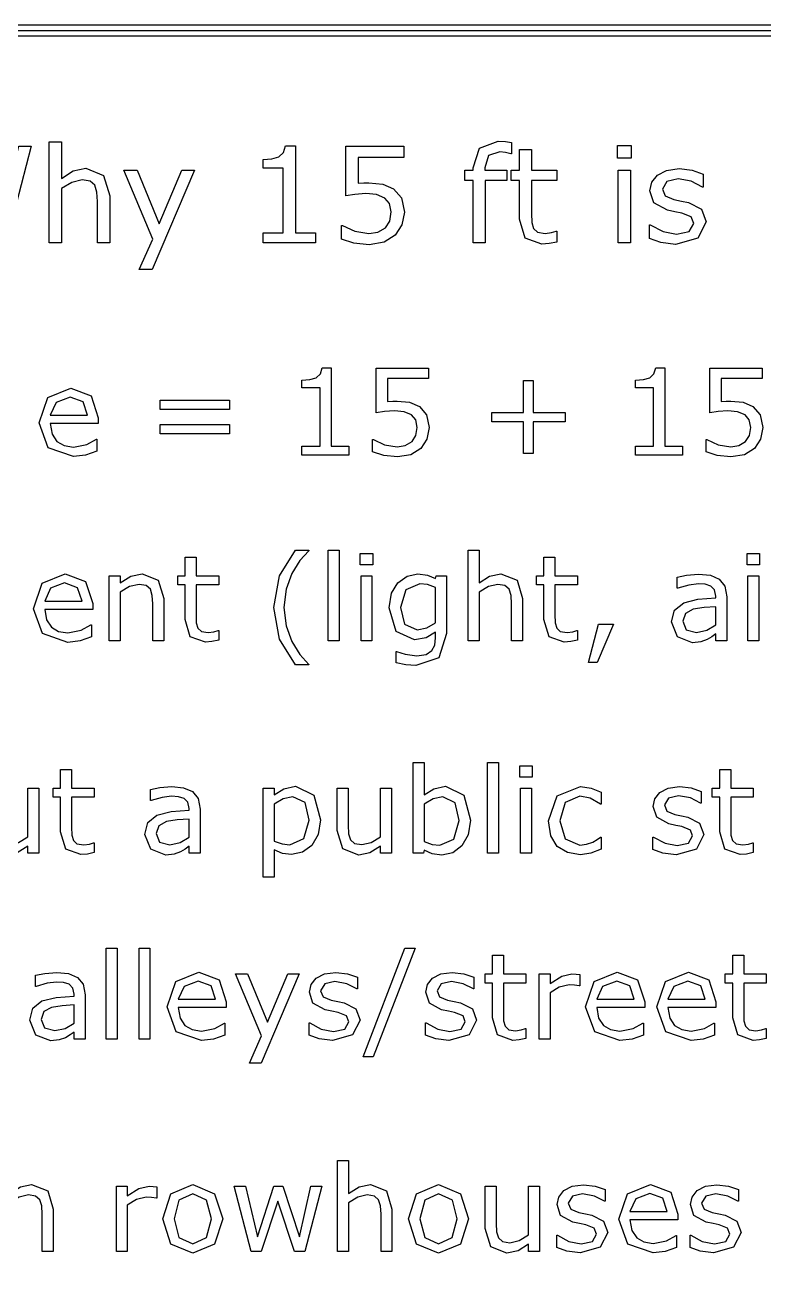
# Model space of a CAD drawing. Extents: x -17 to 192, y 167 to 459.
# Drawn here: x 32.65 to 47.39, y 260.37 to 285.33 of the extents above; entities that cross this region are included whole.
import ezdxf

# ---------------------------------------------------------------- set-up
doc = ezdxf.new("R2010")
doc.units = 0

msp = doc.modelspace()

# ---------------------------------------------------------------- linework, layer by layer
at = {"layer": 'Layer 1', "color": 7}
for points in [[(5.820826, 285.32699), (5.367594, 285.235512), (4.997523, 284.986025), (4.748036, 284.615954), (4.656557, 284.162722), (4.656557, 239.183612), (4.748036, 238.73038), (4.997523, 238.360309), (5.367594, 238.110822), (5.820826, 238.019344), (85.195726, 238.019344), (85.648958, 238.110822), (86.019029, 238.360309), (86.268516, 238.73038), (86.359994, 239.183612), (86.359994, 284.162722), (86.268516, 284.615954), (86.019029, 284.986025), (85.648958, 285.235512), (85.195726, 285.32699), (5.820826, 285.32699)], [(5.820826, 285.221054), (85.195726, 285.221054), (85.608442, 285.13814), (85.94476, 284.911756), (86.171144, 284.575438), (86.254058, 284.162722), (86.254058, 239.183612), (86.171144, 238.770896), (85.94476, 238.434578), (85.608442, 238.208194), (85.195726, 238.12528), (5.820826, 238.12528), (5.40811, 238.208194), (5.071792, 238.434578), (4.845408, 238.770896), (4.762494, 239.183612), (4.762494, 284.162722), (4.845408, 284.575438), (5.071792, 284.911756), (5.40811, 285.13814), (5.820826, 285.221054), (5.820826, 285.221054)], [(5.820826, 285.115118), (85.195726, 285.115118), (85.567927, 285.040769), (85.870492, 284.837488), (86.073773, 284.534923), (86.148122, 284.162722), (86.148122, 239.183612), (86.073773, 238.811411), (85.870492, 238.508846), (85.567927, 238.305565), (85.195726, 238.231216), (5.820826, 238.231216), (5.448625, 238.305565), (5.14606, 238.508846), (4.942779, 238.811411), (4.868431, 239.183612), (4.868431, 284.162722), (4.942779, 284.534923), (5.14606, 284.837488), (5.448625, 285.040769), (5.820826, 285.115118), (5.820826, 285.115118)], [(42.352142, 282.762808), (42.33923, 282.762808), (42.234585, 282.786065), (42.120899, 282.798977), (41.893522, 282.729214), (41.823759, 282.479876), (41.823759, 282.430783), (42.261716, 282.430783), (42.261716, 282.226662), (41.831512, 282.226662), (41.831512, 280.987726), (41.588632, 280.987726), (41.588632, 282.226668), (41.424559, 282.226668), (41.424559, 282.430788), (41.588632, 282.430788), (41.588632, 282.47859), (41.716532, 282.872621), (42.086017, 283.010855), (42.232003, 283.003102), (42.35215, 282.985005), (42.352142, 282.762808)], [(32.779095, 282.911379), (32.279126, 280.987726), (31.99103, 280.987726), (31.586662, 282.584527), (31.191338, 280.987726), (30.909703, 280.987726), (30.40069, 282.911379), (30.662947, 282.911379), (31.067315, 281.311996), (31.465224, 282.911379), (31.724896, 282.911379), (32.126681, 281.296492), (32.528464, 282.911379), (32.779095, 282.911379)], [(34.343596, 280.987726), (34.100719, 280.987726), (34.100719, 281.809381), (34.089104, 281.995414), (34.046472, 282.132357), (33.953452, 282.212457), (33.79584, 282.239587), (33.587843, 282.190494), (33.379847, 282.065179), (33.379847, 280.987726), (33.136968, 280.987726), (33.136968, 282.997938), (33.379847, 282.997938), (33.379847, 282.270591), (33.614974, 282.417869), (33.864312, 282.470838), (34.220879, 282.330019), (34.343609, 281.92436), (34.343596, 280.987726)], [(38.442825, 280.987726), (37.401545, 280.987726), (37.401545, 281.184097), (37.802037, 281.184097), (37.802037, 282.47342), (37.401545, 282.47342), (37.401545, 282.649122), (37.575953, 282.662034), (37.716772, 282.702081), (37.809789, 282.783472), (37.849839, 282.91783), (38.050083, 282.91783), (38.050083, 281.184089), (38.442825, 281.184089), (38.442825, 280.987726)], [(40.219201, 281.598799), (40.170108, 281.341709), (40.03575, 281.135003), (39.81354, 280.995478), (39.516402, 280.947676), (39.212801, 280.981268), (38.966049, 281.060074), (38.966049, 281.332666), (38.984146, 281.332666), (39.232193, 281.217686), (39.511243, 281.171177), (39.688236, 281.197027), (39.841972, 281.287459), (39.927239, 281.420526), (39.956952, 281.600101), (39.922072, 281.76805), (39.827761, 281.877863), (39.66369, 281.946334), (39.449233, 281.966998), (39.229608, 281.951493), (39.048741, 281.920487), (39.048741, 282.911382), (40.206292, 282.911382), (40.206292, 282.685298), (39.298079, 282.685298), (39.298079, 282.173701), (39.411768, 282.181453), (39.512537, 282.184099), (39.78642, 282.156971), (40.002169, 282.063952), (40.162366, 281.8805), (40.219212, 281.598865), (40.219201, 281.598799)], [(43.255185, 281.000646), (43.105325, 280.97093), (42.961924, 280.959315), (42.626028, 281.078171), (42.511045, 281.459284), (42.511045, 282.226678), (42.346975, 282.226678), (42.346975, 282.430799), (42.511045, 282.430799), (42.511045, 282.845501), (42.753925, 282.845501), (42.753925, 282.430799), (43.255185, 282.430799), (43.255185, 282.226678), (42.753925, 282.226678), (42.753925, 281.569097), (42.759084, 281.390813), (42.795258, 281.271957), (42.872773, 281.195733), (43.025217, 281.172476), (43.149241, 281.189277), (43.24226, 281.21899), (43.255172, 281.21899), (43.255185, 281.000646)], [(44.739591, 282.672376), (44.465705, 282.672376), (44.465705, 282.924299), (44.739591, 282.924299), (44.739591, 282.672376)], [(36.033413, 282.430788), (35.191089, 280.455459), (34.931414, 280.455459), (35.200133, 281.057489), (34.625234, 282.430788), (34.888782, 282.430788), (35.331908, 281.361087), (35.778908, 282.430788), (36.033413, 282.430788)], [(44.724086, 280.987726), (44.481207, 280.987726), (44.481207, 282.430788), (44.724086, 282.430788), (44.724086, 280.987726)], [(46.23562, 281.403722), (46.071549, 281.079452), (45.625841, 280.952843), (45.331283, 280.990311), (45.107785, 281.074284), (45.107785, 281.346876), (45.120696, 281.346876), (45.376492, 281.208642), (45.646502, 281.158258), (45.897134, 281.209933), (45.987565, 281.372715), (45.938475, 281.501906), (45.749856, 281.576836), (45.614204, 281.603966), (45.463051, 281.637555), (45.193041, 281.784835), (45.114235, 282.025129), (45.150409, 282.193076), (45.262806, 282.333895), (45.446255, 282.429497), (45.696887, 282.465671), (45.957853, 282.433373), (46.178769, 282.357149), (46.178769, 282.097477), (46.165857, 282.097477), (45.939774, 282.212457), (45.678808, 282.260256), (45.454015, 282.208581), (45.36229, 282.057427), (45.417842, 281.923069), (45.593543, 281.84943), (45.743403, 281.818424), (45.882931, 281.790003), (46.143894, 281.656936), (46.23562, 281.403722), (46.23562, 281.403722)], [(39.113196, 276.754398), (38.176046, 276.754398), (38.176046, 276.931132), (38.536487, 276.931132), (38.536487, 278.091524), (38.176046, 278.091524), (38.176046, 278.249654), (38.333013, 278.26127), (38.459748, 278.297314), (38.543465, 278.370566), (38.579509, 278.491489), (38.759729, 278.491489), (38.759729, 276.931121), (39.113196, 276.931121), (39.113196, 276.754398)], [(40.711934, 277.304363), (40.667751, 277.072982), (40.546829, 276.886949), (40.346841, 276.761375), (40.079416, 276.718354), (39.806176, 276.748585), (39.584096, 276.819509), (39.584096, 277.064844), (39.600368, 277.064844), (39.82361, 276.961363), (40.074757, 276.919503), (40.234049, 276.94276), (40.372413, 277.024151), (40.449153, 277.143912), (40.475894, 277.30553), (40.444501, 277.456683), (40.359623, 277.555513), (40.211957, 277.617137), (40.018946, 277.635737), (39.821284, 277.621794), (39.658502, 277.593888), (39.658502, 278.485694), (40.700298, 278.485694), (40.700298, 278.282217), (39.882908, 278.282217), (39.882908, 277.821781), (39.985228, 277.828766), (40.075919, 277.831148), (40.322415, 277.806727), (40.51659, 277.72301), (40.660766, 277.557905), (40.711926, 277.304432), (40.711934, 277.304363)], [(45.763945, 276.754398), (44.826795, 276.754398), (44.826795, 276.931132), (45.187236, 276.931132), (45.187236, 278.091524), (44.826795, 278.091524), (44.826795, 278.249654), (44.983761, 278.26127), (45.110497, 278.297314), (45.194213, 278.370566), (45.230257, 278.491489), (45.410478, 278.491489), (45.410478, 276.931121), (45.763945, 276.931121), (45.763945, 276.754398)], [(47.362683, 277.304363), (47.3185, 277.072982), (47.197578, 276.886949), (46.99759, 276.761375), (46.730163, 276.718354), (46.456925, 276.748585), (46.234845, 276.819509), (46.234845, 277.064844), (46.251117, 277.064844), (46.474358, 276.961363), (46.725506, 276.919503), (46.884798, 276.94276), (47.023162, 277.024151), (47.099899, 277.143912), (47.126643, 277.30553), (47.09525, 277.456683), (47.010372, 277.555513), (46.862705, 277.617137), (46.669695, 277.635737), (46.472033, 277.621794), (46.309251, 277.593888), (46.309251, 278.485694), (47.351046, 278.485694), (47.351046, 278.282217), (46.533657, 278.282217), (46.533657, 277.821781), (46.635976, 277.828766), (46.726667, 277.831148), (46.973164, 277.806727), (47.167338, 277.72301), (47.311515, 277.557905), (47.362675, 277.304432), (47.362683, 277.304363)], [(34.113509, 277.381103), (33.156592, 277.381103), (33.192636, 277.171815), (33.291466, 277.026474), (33.434481, 276.942757), (33.618191, 276.914854), (33.884452, 276.967176), (34.076301, 277.071821), (34.087916, 277.071821), (34.087916, 276.833463), (33.862348, 276.75556), (33.620501, 276.724167), (33.115883, 276.898575), (32.934498, 277.396218), (33.107744, 277.902), (33.565854, 278.089198), (33.970481, 277.935719), (34.113496, 277.499699), (34.113509, 277.381103)], [(43.42223, 277.419472), (42.788548, 277.419472), (42.788548, 276.785791), (42.595537, 276.785791), (42.595537, 277.419472), (41.961856, 277.419472), (41.961856, 277.605509), (42.595537, 277.605509), (42.595537, 278.23919), (42.788548, 278.23919), (42.788548, 277.605509), (43.42223, 277.605509), (43.42223, 277.419472)], [(33.900731, 277.548533), (33.813527, 277.814796), (33.554241, 277.908977), (33.274024, 277.805496), (33.156592, 277.548533), (33.900731, 277.548533)], [(36.730788, 277.663643), (35.351802, 277.663643), (35.351802, 277.849679), (36.730788, 277.849679), (36.730788, 277.663643)], [(36.730788, 277.175302), (35.351802, 277.175302), (35.351802, 277.361338), (36.730788, 277.361338), (36.730788, 277.175302)], [(38.312084, 272.571182), (38.045821, 272.571182), (37.726072, 273.086267), (37.612127, 273.715297), (37.726072, 274.344327), (38.045821, 274.859412), (38.312084, 274.859412), (38.312084, 274.847797), (38.131863, 274.651297), (37.973733, 274.393172), (37.859787, 274.078077), (37.816766, 273.715308), (37.858623, 273.351376), (37.973733, 273.037443), (38.133025, 272.779319), (38.312084, 272.582821), (38.312084, 272.571182)], [(38.919022, 273.050236), (38.700431, 273.050236), (38.700431, 274.859425), (38.919022, 274.859425), (38.919022, 273.050236)], [(39.586422, 274.566421), (39.339926, 274.566421), (39.339926, 274.79315), (39.586422, 274.79315), (39.586422, 274.566421)], [(42.574609, 273.050236), (42.356018, 273.050236), (42.356018, 273.789724), (42.345567, 273.957155), (42.307197, 274.080403), (42.223481, 274.152494), (42.08163, 274.176915), (41.894432, 274.132732), (41.707234, 274.019949), (41.707234, 273.050236), (41.488644, 273.050236), (41.488644, 274.859425), (41.707234, 274.859425), (41.707234, 274.204815), (41.918848, 274.337366), (42.143254, 274.385036), (42.464164, 274.258301), (42.574622, 273.893208), (42.574609, 273.050236)], [(47.30222, 274.566421), (47.055724, 274.566421), (47.055724, 274.79315), (47.30222, 274.79315), (47.30222, 274.566421)], [(36.515685, 273.061851), (36.380808, 273.035107), (36.251747, 273.024656), (35.94944, 273.131627), (35.845959, 273.474627), (35.845959, 274.165284), (35.698292, 274.165284), (35.698292, 274.348992), (35.845959, 274.348992), (35.845959, 274.722226), (36.064549, 274.722226), (36.064549, 274.348992), (36.515685, 274.348992), (36.515685, 274.165284), (36.064549, 274.165284), (36.064549, 273.573459), (36.069206, 273.413003), (36.10176, 273.306035), (36.171526, 273.237434), (36.308725, 273.216505), (36.420347, 273.231613), (36.504061, 273.258354), (36.515703, 273.258354), (36.515685, 273.061851)], [(43.66989, 273.061851), (43.535013, 273.035107), (43.405952, 273.024656), (43.103645, 273.131627), (43.000164, 273.474627), (43.000164, 274.165284), (42.852498, 274.165284), (42.852498, 274.348992), (43.000164, 274.348992), (43.000164, 274.722226), (43.218755, 274.722226), (43.218755, 274.348992), (43.66989, 274.348992), (43.66989, 274.165284), (43.218755, 274.165284), (43.218755, 273.573459), (43.223411, 273.413003), (43.255966, 273.306035), (43.325731, 273.237434), (43.46293, 273.216505), (43.574553, 273.231613), (43.658267, 273.258354), (43.669882, 273.258354), (43.66989, 273.061851)], [(34.003048, 273.676927), (33.046134, 273.676927), (33.082178, 273.467639), (33.181007, 273.322299), (33.324022, 273.238582), (33.50773, 273.210679), (33.773993, 273.263), (33.965843, 273.367646), (33.977458, 273.367646), (33.977458, 273.129288), (33.75189, 273.051384), (33.510043, 273.019992), (33.005425, 273.194399), (32.82404, 273.692043), (32.997286, 274.197825), (33.455396, 274.385023), (33.860023, 274.231544), (34.003035, 273.795524), (34.003048, 273.676927)], [(35.420404, 273.050236), (35.201813, 273.050236), (35.201813, 273.789724), (35.191362, 273.957155), (35.152992, 274.080403), (35.069275, 274.152494), (34.927425, 274.176915), (34.740227, 274.132732), (34.553029, 274.019949), (34.553029, 273.050236), (34.334438, 273.050236), (34.334438, 274.348992), (34.553029, 274.348992), (34.553029, 274.204815), (34.764643, 274.337366), (34.989049, 274.385036), (35.309959, 274.258301), (35.420417, 273.893208), (35.420404, 273.050236)], [(39.57247, 273.050236), (39.35388, 273.050236), (39.35388, 274.348992), (39.57247, 274.348992), (39.57247, 273.050236)], [(41.058424, 273.197902), (40.908434, 272.713049), (40.446835, 272.558405), (40.244522, 272.573513), (40.051511, 272.614209), (40.051511, 272.83745), (40.063126, 272.83745), (40.232883, 272.786291), (40.465427, 272.754898), (40.650299, 272.781639), (40.764245, 272.856053), (40.822381, 272.96535), (40.839817, 273.108365), (40.839817, 273.226962), (40.650294, 273.108365), (40.421239, 273.069995), (40.051495, 273.237426), (39.915457, 273.711815), (39.961965, 274.000168), (40.091026, 274.21062), (40.274737, 274.33852), (40.489838, 274.385028), (40.6782, 274.361771), (40.839817, 274.29317), (40.853761, 274.348981), (41.0584, 274.348981), (41.058424, 273.197902)], [(46.646449, 273.050236), (46.42902, 273.050236), (46.42902, 273.1886), (46.349954, 273.132789), (46.254612, 273.076977), (46.129038, 273.032795), (45.962769, 273.014195), (45.665113, 273.130466), (45.543029, 273.42696), (45.605815, 273.665317), (45.787199, 273.809494), (46.072065, 273.880421), (46.42902, 273.908324), (46.42902, 273.942045), (46.402278, 274.065293), (46.327864, 274.14203), (46.216242, 274.178077), (46.080204, 274.18739), (45.888355, 274.164133), (45.669764, 274.099022), (45.658149, 274.099022), (45.658149, 274.3211), (45.843021, 274.359469), (46.081379, 274.380398), (46.319734, 274.357141), (46.496467, 274.280401), (46.608089, 274.142038), (46.646459, 273.931586), (46.646449, 273.050236)], [(47.288269, 273.050236), (47.069678, 273.050236), (47.069678, 274.348992), (47.288269, 274.348992), (47.288269, 273.050236)], [(33.790273, 273.844358), (33.703069, 274.110621), (33.443783, 274.204802), (33.163566, 274.101321), (33.046134, 273.844358), (33.790273, 273.844358)], [(40.839833, 273.40719), (40.839833, 274.115286), (40.677051, 274.171097), (40.528223, 274.188533), (40.244522, 274.067608), (40.141041, 273.716469), (40.217778, 273.385095), (40.472415, 273.272311), (40.6631, 273.308355), (40.839833, 273.407185), (40.839833, 273.40719)], [(46.42902, 273.369985), (46.42902, 273.73159), (46.192988, 273.714154), (45.979049, 273.680436), (45.826731, 273.596719), (45.768597, 273.442078), (45.836033, 273.273483), (46.041834, 273.217672), (46.252286, 273.261855), (46.42902, 273.36999), (46.42902, 273.369985)], [(44.387285, 273.381597), (44.059401, 272.620016), (43.889642, 272.620016), (44.091955, 273.381597), (44.387285, 273.381597)], [(41.535139, 269.476169), (41.488631, 269.183165), (41.365382, 268.964574), (41.183998, 268.826211), (40.966569, 268.780864), (40.773558, 268.807605), (40.610779, 268.877371), (40.596824, 268.816908), (40.392185, 268.816908), (40.392185, 270.626097), (40.610779, 270.626097), (40.610779, 269.979626), (40.806115, 270.102874), (41.038657, 270.151708), (41.401427, 269.974975), (41.535139, 269.476169), (41.535139, 269.476169)], [(42.096732, 268.816908), (41.878142, 268.816908), (41.878142, 270.626097), (42.096732, 270.626097), (42.096732, 268.816908)], [(42.764132, 270.333093), (42.517636, 270.333093), (42.517636, 270.559822), (42.764132, 270.559822), (42.764132, 270.333093)], [(34.03328, 268.828523), (33.898406, 268.801779), (33.769342, 268.791328), (33.467038, 268.898299), (33.363554, 269.241299), (33.363554, 269.931956), (33.21589, 269.931956), (33.21589, 270.115664), (33.363554, 270.115664), (33.363554, 270.488898), (33.582144, 270.488898), (33.582144, 270.115664), (34.03328, 270.115664), (34.03328, 269.931956), (33.582144, 269.931956), (33.582144, 269.340131), (33.586801, 269.179675), (33.619358, 269.072707), (33.689121, 269.004106), (33.826323, 268.983177), (33.937942, 268.998285), (34.021659, 269.025026), (34.033274, 269.025026), (34.03328, 268.828523)], [(47.175485, 268.828536), (47.040608, 268.801792), (46.911548, 268.791341), (46.60924, 268.898312), (46.505759, 269.241312), (46.505759, 269.931969), (46.358093, 269.931969), (46.358093, 270.115677), (46.505759, 270.115677), (46.505759, 270.488911), (46.72435, 270.488911), (46.72435, 270.115677), (47.175485, 270.115677), (47.175485, 269.931969), (46.72435, 269.931969), (46.72435, 269.340145), (46.729006, 269.179688), (46.761563, 269.07272), (46.831326, 269.004119), (46.968525, 268.98319), (47.080148, 268.998298), (47.163862, 269.02504), (47.175477, 269.02504), (47.175485, 268.828536)], [(32.928698, 268.816908), (32.710108, 268.816908), (32.710108, 268.961085), (32.498492, 268.827372), (32.27525, 268.780864), (31.956665, 268.905273), (31.84272, 269.272695), (31.84272, 270.115664), (32.061311, 270.115664), (32.061311, 269.376176), (32.070624, 269.206419), (32.110158, 269.086658), (32.191549, 269.012244), (32.336887, 268.988987), (32.521759, 269.03317), (32.710121, 269.145954), (32.710121, 270.115661), (32.928712, 270.115661), (32.928698, 268.816908)], [(36.143615, 268.816908), (35.926186, 268.816908), (35.926186, 268.955272), (35.84712, 268.899461), (35.751778, 268.843649), (35.626204, 268.799467), (35.459935, 268.780867), (35.162279, 268.897138), (35.040195, 269.193632), (35.102981, 269.431989), (35.284366, 269.576166), (35.569231, 269.647093), (35.926186, 269.674996), (35.926186, 269.708717), (35.899444, 269.831965), (35.82503, 269.908702), (35.713408, 269.944749), (35.57737, 269.954062), (35.385521, 269.930805), (35.16693, 269.865694), (35.155315, 269.865694), (35.155315, 270.087772), (35.340187, 270.126141), (35.578542, 270.14707), (35.8169, 270.123813), (35.993633, 270.047073), (36.105255, 269.90871), (36.143625, 269.698258), (36.143615, 268.816908)], [(38.544626, 269.481982), (38.499282, 269.192465), (38.371382, 268.971549), (38.189998, 268.837837), (37.970245, 268.791328), (37.786535, 268.813421), (37.620266, 268.882019), (37.620266, 268.337867), (37.401675, 268.337867), (37.401675, 270.115664), (37.620266, 270.115664), (37.620266, 269.979626), (37.815602, 270.101712), (38.048147, 270.151708), (38.413239, 269.973813), (38.544626, 269.481982), (38.544626, 269.481982)], [(39.961981, 268.816908), (39.743391, 268.816908), (39.743391, 268.961085), (39.531775, 268.827372), (39.308533, 268.780864), (38.989948, 268.905273), (38.876003, 269.272695), (38.876003, 270.115664), (39.094594, 270.115664), (39.094594, 269.376176), (39.103907, 269.206419), (39.143441, 269.086658), (39.224829, 269.012244), (39.37017, 268.988987), (39.555042, 269.03317), (39.743404, 269.145954), (39.743404, 270.115661), (39.961995, 270.115661), (39.961981, 268.816908)], [(42.750178, 268.816908), (42.531588, 268.816908), (42.531588, 270.115664), (42.750178, 270.115664), (42.750178, 268.816908)], [(44.143115, 268.898299), (43.934989, 268.816908), (43.726862, 268.787841), (43.468738, 268.828536), (43.267589, 268.954108), (43.136202, 269.165724), (43.089694, 269.464541), (43.264102, 269.96451), (43.726862, 270.145895), (43.945453, 270.114502), (44.143115, 270.037763), (44.143115, 269.794754), (44.1315, 269.794754), (43.924535, 269.914515), (43.71757, 269.956372), (43.423404, 269.830798), (43.316433, 269.464541), (43.421079, 269.102935), (43.71757, 268.977364), (43.852447, 268.9948), (43.975695, 269.040147), (44.065224, 269.091307), (44.1315, 269.13898), (44.143115, 269.13898), (44.143115, 268.898299)], [(46.188336, 269.191304), (46.040673, 268.899461), (45.639533, 268.785515), (45.374434, 268.819234), (45.173285, 268.894809), (45.173285, 269.140144), (45.1849, 269.140144), (45.415119, 269.015732), (45.658128, 268.970387), (45.883695, 269.016896), (45.965084, 269.163398), (45.920901, 269.279669), (45.751145, 269.347109), (45.629058, 269.37153), (45.49302, 269.401761), (45.250014, 269.534312), (45.179087, 269.750576), (45.211644, 269.90173), (45.312799, 270.028465), (45.477905, 270.114508), (45.703472, 270.147062), (45.938342, 270.117995), (46.137166, 270.049394), (46.137166, 269.815688), (46.125551, 269.815688), (45.922073, 269.919171), (45.687206, 269.96219), (45.484892, 269.915682), (45.40234, 269.779644), (45.452335, 269.658721), (45.610466, 269.592446), (45.745342, 269.56454), (45.870916, 269.538955), (46.105784, 269.419197), (46.188336, 269.191304), (46.188336, 269.191304)], [(38.319058, 269.476162), (38.238832, 269.827303), (37.992336, 269.943574), (37.802812, 269.902878), (37.620266, 269.79591), (37.620266, 269.059909), (37.779558, 269.002936), (37.931876, 268.987829), (38.216742, 269.111077), (38.319058, 269.476169), (38.319058, 269.476162)], [(41.309571, 269.470349), (41.232832, 269.822651), (40.985174, 269.943574), (40.792161, 269.901717), (40.610779, 269.79591), (40.610779, 269.05177), (40.770071, 268.993634), (40.922386, 268.977362), (41.20609, 269.095958), (41.309571, 269.470354), (41.309571, 269.470349)], [(35.926186, 269.136657), (35.926186, 269.498262), (35.690154, 269.480826), (35.476215, 269.447108), (35.323897, 269.363391), (35.265763, 269.20875), (35.3332, 269.040155), (35.539, 268.984344), (35.749452, 269.028527), (35.926186, 269.136662), (35.926186, 269.136657)], [(34.492553, 265.112746), (34.273963, 265.112746), (34.273963, 266.921935), (34.492553, 266.921935), (34.492553, 265.112746)], [(35.146002, 265.112746), (34.927411, 265.112746), (34.927411, 266.921935), (35.146002, 266.921935), (35.146002, 265.112746)], [(40.431719, 266.921935), (39.59805, 264.759279), (39.396901, 264.759279), (40.22708, 266.921935), (40.431719, 266.921935)], [(42.64321, 265.124374), (42.508333, 265.09763), (42.379272, 265.087179), (42.076965, 265.19415), (41.973484, 265.53715), (41.973484, 266.227807), (41.825818, 266.227807), (41.825818, 266.411515), (41.973484, 266.411515), (41.973484, 266.784749), (42.192075, 266.784749), (42.192075, 266.411515), (42.64321, 266.411515), (42.64321, 266.227807), (42.192075, 266.227807), (42.192075, 265.635983), (42.196731, 265.475526), (42.229286, 265.368558), (42.299051, 265.299957), (42.43625, 265.279028), (42.547873, 265.294136), (42.631587, 265.320878), (42.643202, 265.320878), (42.64321, 265.124374)], [(47.434771, 265.124374), (47.299894, 265.09763), (47.170834, 265.087179), (46.868526, 265.19415), (46.765045, 265.537137), (46.765045, 266.227794), (46.617379, 266.227794), (46.617379, 266.411502), (46.765045, 266.411502), (46.765045, 266.784736), (46.983636, 266.784736), (46.983636, 266.411502), (47.434771, 266.411502), (47.434771, 266.227794), (46.983636, 266.227794), (46.983636, 265.635969), (46.988292, 265.475513), (47.020849, 265.368545), (47.090612, 265.299944), (47.227812, 265.279015), (47.339434, 265.294123), (47.423148, 265.320864), (47.434763, 265.320864), (47.434771, 265.124374)], [(33.850733, 265.112746), (33.633304, 265.112746), (33.633304, 265.25111), (33.554241, 265.195299), (33.458896, 265.139487), (33.333325, 265.095305), (33.167056, 265.076705), (32.8694, 265.192976), (32.747314, 265.48947), (32.810102, 265.727827), (32.991484, 265.872004), (33.27635, 265.942931), (33.633304, 265.970834), (33.633304, 266.004555), (33.606563, 266.127803), (33.532149, 266.20454), (33.420526, 266.240587), (33.284488, 266.2499), (33.092642, 266.226643), (32.874051, 266.161532), (32.86241, 266.161532), (32.86241, 266.38361), (33.047282, 266.421979), (33.285639, 266.442908), (33.523997, 266.419651), (33.70073, 266.342911), (33.81235, 266.204548), (33.85072, 265.994096), (33.850733, 265.112746)], [(36.665674, 265.739451), (35.708757, 265.739451), (35.744801, 265.530163), (35.843633, 265.384822), (35.986648, 265.301105), (36.170356, 265.273202), (36.436619, 265.325524), (36.628468, 265.430169), (36.640084, 265.430169), (36.640084, 265.191811), (36.414516, 265.113908), (36.172671, 265.082515), (35.668051, 265.256923), (35.486668, 265.754566), (35.659912, 266.260348), (36.118024, 266.447546), (36.522648, 266.294067), (36.665663, 265.858047), (36.665674, 265.739451)], [(38.120235, 266.411502), (37.362144, 264.633705), (37.128435, 264.633705), (37.370282, 265.175532), (36.852872, 266.411502), (37.090068, 266.411502), (37.488879, 265.448772), (37.89118, 266.411502), (38.120235, 266.411502)], [(39.334113, 265.487142), (39.186449, 265.195299), (38.785309, 265.081353), (38.52021, 265.115072), (38.319058, 265.190647), (38.319058, 265.435982), (38.330674, 265.435982), (38.560893, 265.31157), (38.803899, 265.266225), (39.029466, 265.312734), (39.110857, 265.459236), (39.066675, 265.575507), (38.896918, 265.642947), (38.774832, 265.667368), (38.638794, 265.697599), (38.395785, 265.83015), (38.324861, 266.046414), (38.357415, 266.197568), (38.458573, 266.324303), (38.623678, 266.410346), (38.849246, 266.4429), (39.084116, 266.413833), (39.28294, 266.345232), (39.28294, 266.111526), (39.271324, 266.111526), (39.067847, 266.215009), (38.832979, 266.258028), (38.630666, 266.21152), (38.548113, 266.075482), (38.598109, 265.954559), (38.75624, 265.888284), (38.891113, 265.860378), (39.016687, 265.834793), (39.251557, 265.715035), (39.33411, 265.487142), (39.334113, 265.487142)], [(41.656061, 265.487142), (41.508395, 265.195299), (41.107258, 265.081353), (40.842159, 265.115072), (40.641007, 265.190647), (40.641007, 265.435982), (40.652622, 265.435982), (40.882841, 265.31157), (41.125848, 265.266225), (41.351415, 265.312734), (41.432806, 265.459236), (41.388623, 265.575507), (41.218867, 265.642947), (41.09678, 265.667368), (40.960742, 265.697599), (40.717734, 265.83015), (40.646809, 266.046414), (40.679364, 266.197568), (40.780522, 266.324303), (40.945627, 266.410346), (41.171194, 266.4429), (41.406065, 266.413833), (41.604888, 266.345232), (41.604888, 266.111526), (41.593273, 266.111526), (41.389798, 266.215009), (41.154931, 266.258028), (40.952617, 266.21152), (40.870065, 266.075482), (40.92006, 265.954559), (41.078191, 265.888284), (41.213065, 265.860378), (41.338638, 265.834793), (41.573509, 265.715035), (41.656061, 265.487142), (41.656061, 265.487142)], [(43.71756, 266.173144), (43.705945, 266.173144), (43.610602, 266.189416), (43.50247, 266.195237), (43.307131, 266.14989), (43.125748, 266.034781), (43.125748, 265.112746), (42.907158, 265.112746), (42.907158, 266.411502), (43.125748, 266.411502), (43.125748, 266.219653), (43.354803, 266.367319), (43.558278, 266.411502), (43.640831, 266.408009), (43.71757, 266.397558), (43.71756, 266.173144)], [(45.010503, 265.739451), (44.053585, 265.739451), (44.08963, 265.530163), (44.188462, 265.384822), (44.331477, 265.301105), (44.515185, 265.273202), (44.781448, 265.325524), (44.973297, 265.430169), (44.984912, 265.430169), (44.984912, 265.191811), (44.759345, 265.113908), (44.5175, 265.082515), (44.012879, 265.256923), (43.831497, 265.754566), (44.004741, 266.260348), (44.462853, 266.447546), (44.867477, 266.294067), (45.010492, 265.858047), (45.010503, 265.739451)], [(46.42902, 265.739451), (45.472102, 265.739451), (45.508146, 265.530163), (45.606979, 265.384822), (45.749991, 265.301105), (45.933702, 265.273202), (46.199965, 265.325524), (46.391814, 265.430169), (46.403429, 265.430169), (46.403429, 265.191811), (46.177861, 265.113908), (45.936017, 265.082515), (45.431396, 265.256923), (45.250014, 265.754566), (45.423258, 266.260348), (45.88137, 266.447546), (46.285994, 266.294067), (46.429009, 265.858047), (46.42902, 265.739451)], [(36.452896, 265.906881), (36.365692, 266.173144), (36.106406, 266.267325), (35.826192, 266.163844), (35.708757, 265.906881), (36.452896, 265.906881)], [(44.797725, 265.906881), (44.710521, 266.173144), (44.451235, 266.267325), (44.171021, 266.163844), (44.053585, 265.906881), (44.797725, 265.906881)], [(46.216242, 265.906881), (46.129038, 266.173144), (45.869752, 266.267325), (45.589537, 266.163844), (45.472102, 265.906881), (46.216242, 265.906881)], [(33.633304, 265.432495), (33.633304, 265.7941), (33.397272, 265.776664), (33.183333, 265.742946), (33.031018, 265.659229), (32.972881, 265.504588), (33.040318, 265.335993), (33.246121, 265.280182), (33.456573, 265.324365), (33.633304, 265.4325), (33.633304, 265.432495)], [(39.971281, 260.879418), (39.752691, 260.879418), (39.752691, 261.618906), (39.74224, 261.786337), (39.70387, 261.909585), (39.620156, 261.981676), (39.478302, 262.006097), (39.291105, 261.961914), (39.103907, 261.849131), (39.103907, 260.879418), (38.885316, 260.879418), (38.885316, 262.688607), (39.103907, 262.688607), (39.103907, 262.033997), (39.315523, 262.166548), (39.539926, 262.214218), (39.860837, 262.087483), (39.971295, 261.72239), (39.971281, 260.879418)], [(33.217052, 260.879418), (32.998461, 260.879418), (32.998461, 261.618906), (32.987984, 261.786337), (32.949614, 261.909585), (32.865897, 261.981676), (32.724046, 262.006097), (32.536848, 261.961914), (32.349651, 261.849131), (32.349651, 260.879418), (32.13106, 260.879418), (32.13106, 262.178174), (32.349651, 262.178174), (32.349651, 262.033997), (32.561267, 262.166548), (32.78567, 262.214218), (33.10658, 262.087483), (33.217038, 261.72239), (33.217052, 260.879418)], [(35.285527, 261.939816), (35.273912, 261.939816), (35.178569, 261.956088), (35.070434, 261.961909), (34.875098, 261.916562), (34.693716, 261.801453), (34.693716, 260.879418), (34.475123, 260.879418), (34.475123, 262.178174), (34.693716, 262.178174), (34.693716, 261.986325), (34.922771, 262.133991), (35.126245, 262.178174), (35.208798, 262.174681), (35.285538, 262.16423), (35.285527, 261.939816)], [(36.598237, 261.528215), (36.435455, 261.027084), (35.999438, 260.843374), (35.561093, 261.027084), (35.399475, 261.528215), (35.561093, 262.029346), (35.999438, 262.214218), (36.435455, 262.029346), (36.598237, 261.528215), (36.598237, 261.528215)], [(38.570206, 262.178174), (38.231857, 260.879418), (38.029544, 260.879418), (37.695844, 261.880518), (37.364467, 260.879418), (37.163318, 260.879418), (36.821479, 262.178174), (37.049372, 262.178174), (37.28773, 261.172423), (37.612127, 262.178174), (37.792348, 262.178174), (38.124886, 261.172423), (38.350454, 262.178174), (38.570206, 262.178174)], [(41.499095, 261.528215), (41.336313, 261.027084), (40.900293, 260.843374), (40.461951, 261.027084), (40.300333, 261.528215), (40.461951, 262.029346), (40.900293, 262.214218), (41.336313, 262.029346), (41.499095, 261.528215), (41.499095, 261.528215)], [(42.914122, 260.879418), (42.695531, 260.879418), (42.695531, 261.023595), (42.483918, 260.889882), (42.260676, 260.843374), (41.942089, 260.967783), (41.828143, 261.335205), (41.828143, 262.178174), (42.046734, 262.178174), (42.046734, 261.438686), (42.056047, 261.268929), (42.095579, 261.149168), (42.17697, 261.074754), (42.32231, 261.051497), (42.507182, 261.09568), (42.695542, 261.208464), (42.695542, 262.178171), (42.914132, 262.178171), (42.914122, 260.879418)], [(44.272176, 261.253814), (44.124512, 260.961971), (43.723375, 260.848025), (43.458274, 260.881744), (43.257124, 260.957319), (43.257124, 261.202654), (43.26874, 261.202654), (43.498959, 261.078242), (43.741968, 261.032897), (43.967535, 261.079406), (44.048923, 261.225908), (44.004741, 261.342179), (43.834984, 261.409619), (43.7129, 261.43404), (43.576862, 261.464271), (43.333854, 261.596822), (43.262927, 261.813086), (43.295484, 261.96424), (43.396639, 262.090975), (43.561747, 262.177018), (43.787314, 262.209572), (44.022182, 262.180505), (44.221008, 262.111904), (44.221008, 261.878198), (44.209393, 261.878198), (44.005918, 261.981681), (43.771048, 262.0247), (43.568734, 261.978192), (43.486182, 261.842154), (43.53618, 261.721231), (43.694308, 261.654956), (43.829185, 261.62705), (43.954758, 261.601465), (44.189626, 261.481707), (44.272179, 261.253814), (44.272176, 261.253814)], [(45.67209, 261.506123), (44.715173, 261.506123), (44.751217, 261.296835), (44.850049, 261.151494), (44.993061, 261.067777), (45.176772, 261.039874), (45.443035, 261.092196), (45.634884, 261.196841), (45.646499, 261.196841), (45.646499, 260.958483), (45.420932, 260.88058), (45.179087, 260.849187), (44.674466, 261.023595), (44.493084, 261.521238), (44.666328, 262.02702), (45.12444, 262.214218), (45.529064, 262.060739), (45.672079, 261.624719), (45.67209, 261.506123)], [(46.931314, 261.253814), (46.783648, 260.961971), (46.382511, 260.848025), (46.117412, 260.881744), (45.91626, 260.957319), (45.91626, 261.202654), (45.927876, 261.202654), (46.158092, 261.078242), (46.401101, 261.032897), (46.626668, 261.079406), (46.708059, 261.225908), (46.663877, 261.342179), (46.494118, 261.409619), (46.372034, 261.43404), (46.235996, 261.464271), (45.992987, 261.596822), (45.92206, 261.813086), (45.954617, 261.96424), (46.055775, 262.090975), (46.22088, 262.177018), (46.446448, 262.209572), (46.681315, 262.180505), (46.880142, 262.111904), (46.880142, 261.878198), (46.868526, 261.878198), (46.665051, 261.981681), (46.430181, 262.0247), (46.22787, 261.978192), (46.145315, 261.842154), (46.195313, 261.721231), (46.353444, 261.654956), (46.488318, 261.62705), (46.613892, 261.601465), (46.848762, 261.481707), (46.931314, 261.253814), (46.931314, 261.253814)], [(36.37267, 261.528215), (36.273837, 261.902611), (35.999438, 262.025859), (35.722711, 261.902611), (35.625043, 261.528215), (35.723872, 261.157307), (35.999438, 261.031733), (36.272676, 261.156145), (36.37267, 261.528215), (36.37267, 261.528215)], [(41.273527, 261.528215), (41.174695, 261.902611), (40.900293, 262.025859), (40.623568, 261.902611), (40.5259, 261.528215), (40.62473, 261.157307), (40.900293, 261.031733), (41.173533, 261.156145), (41.273527, 261.528215), (41.273527, 261.528215)], [(45.459312, 261.673553), (45.372108, 261.939816), (45.112822, 262.033997), (44.832608, 261.930516), (44.715173, 261.673553), (45.459312, 261.673553)]]:
    msp.add_lwpolyline(points, dxfattribs=at)

doc.saveas('drawing.dxf')
